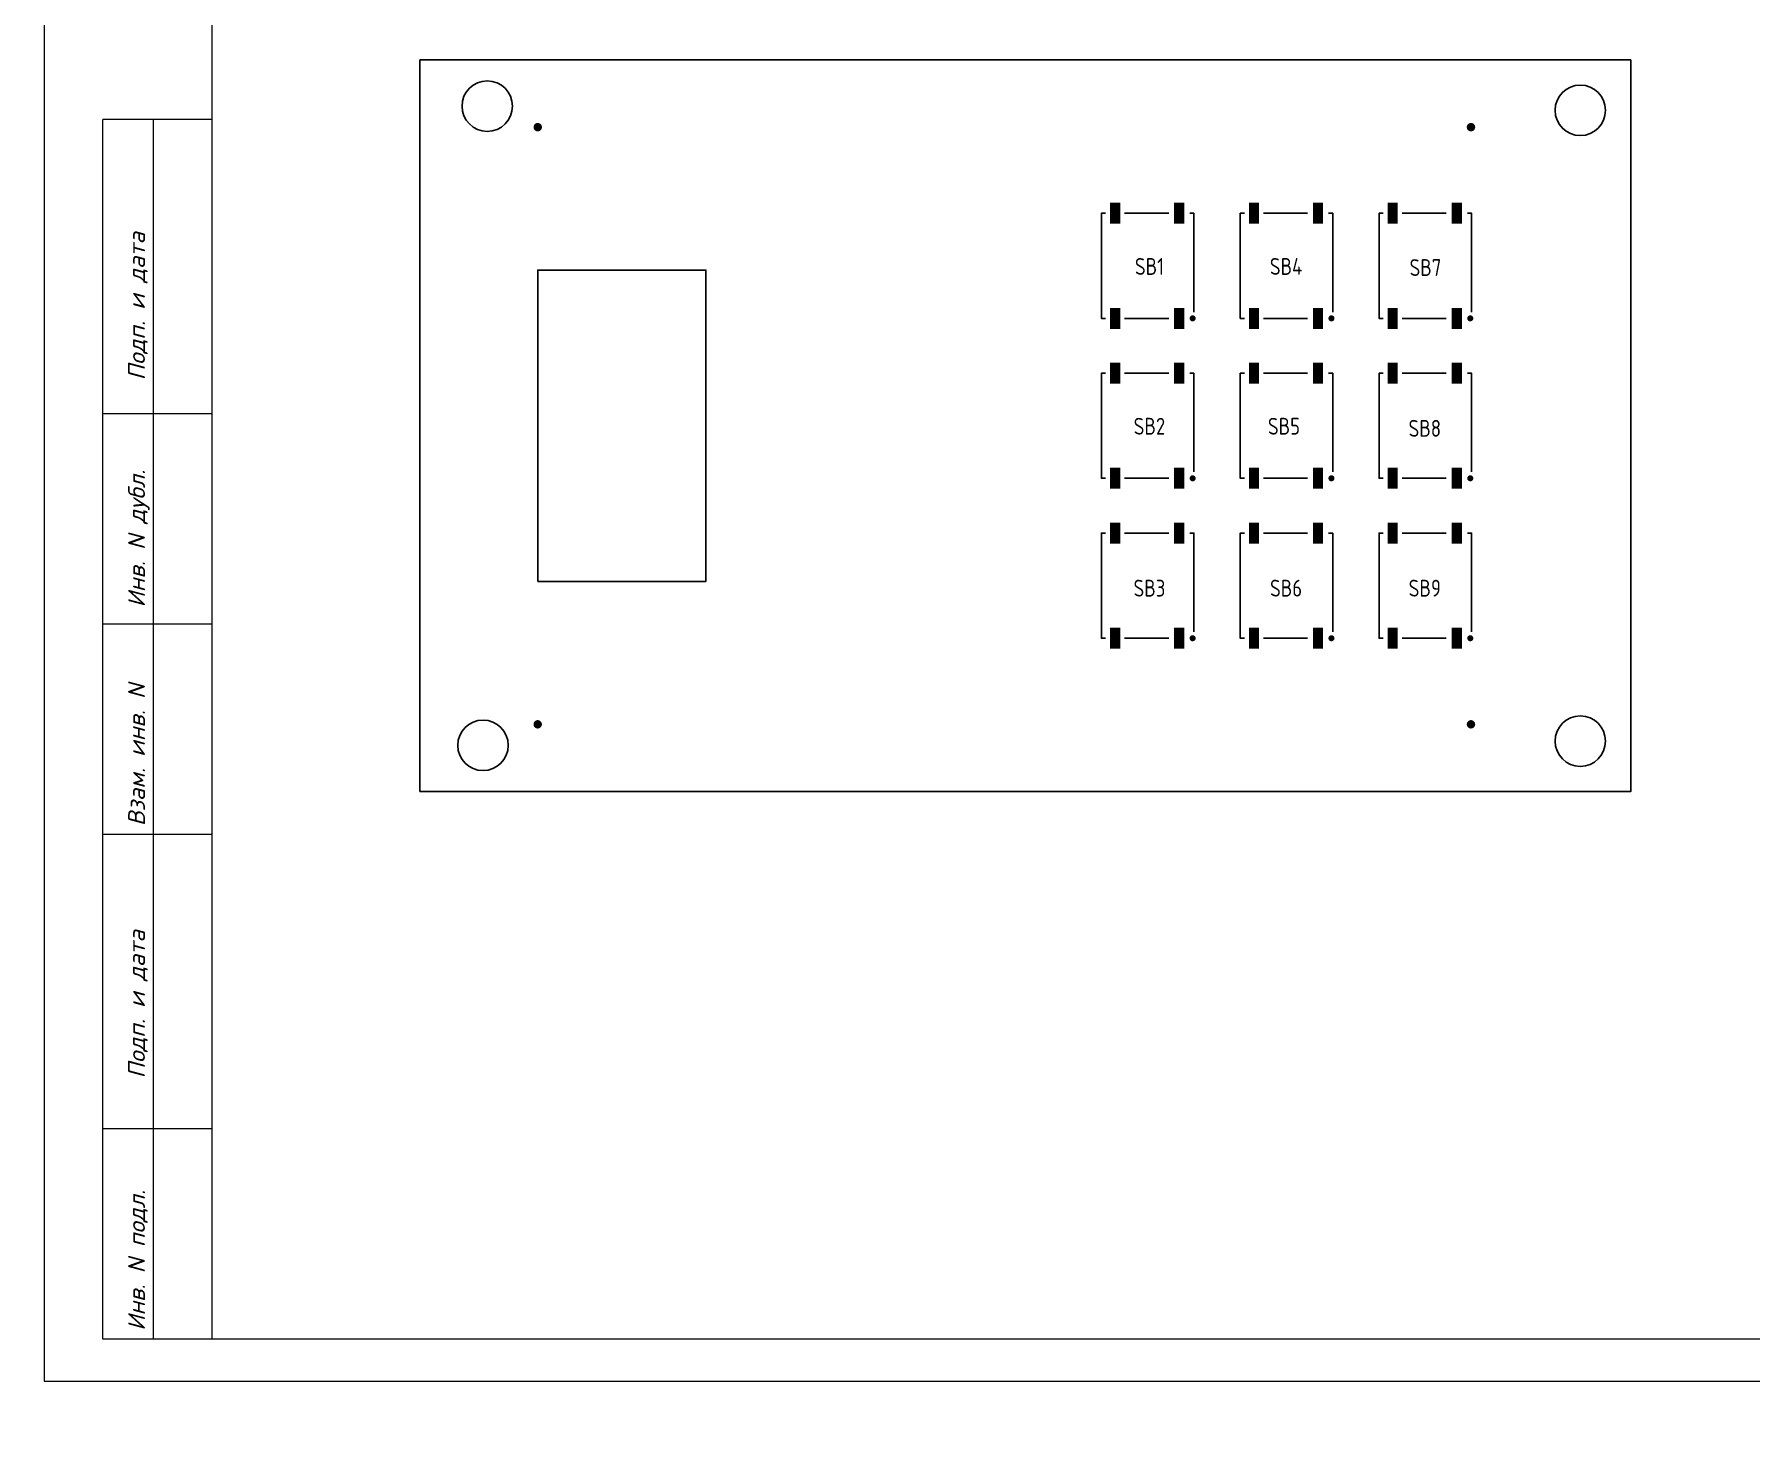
# Model space of a CAD drawing. Extents: x 24 to 880, y 1 to 306.
# Drawn here: x 24.2 to 228.4, y 1.4 to 168 of the extents above; entities that cross this region are included whole.
import ezdxf
from ezdxf.enums import TextEntityAlignment as Align

# ---------------------------------------------------------------- set-up
doc = ezdxf.new("R2010")
doc.units = 0
doc.header["$MEASUREMENT"] = 0
for name, color, linetype in [('BOARD', 7, 'Continuous'), ('BOTTOM', 7, 'Continuous'), ('TOP', 7, 'Continuous')]:
    doc.layers.add(name, color=color, linetype=linetype)
doc.layers.add('РАМКА', color=7, linetype='Continuous', lineweight=0)
doc.styles.add('ADRF1', font='romans', dxfattribs={"oblique": 15})
doc.styles.add('ГОСТ 2.304', font='CS_Gost2304.shx')

# ---------------------------------------------------------------- blocks, each defined once
blk = doc.blocks.new('РАМКА')
at = {"layer": 'РАМКА'}
for p, q in [((0, 297), (0, 0)), ((20, 5), (20, 292)), ((7, 5), (7, 150)), ((20, 150), (7, 150)), ((13, 5), (13, 150)), ((20, 115), (7, 115)), ((20, 90), (7, 90)), ((20, 65), (7, 65)), ((20, 30), (7, 30)), ((20, 5), (7, 5)), ((415, 5), (20, 5)), ((0, 0), (420, 0))]:
    blk.add_line(p, q, dxfattribs=at)
at = {"layer": 'РАМКА', "style": 'ADRF1', "oblique": 15}
for s, p in [('Подп. и дата', (12, 119)), ('Инв. N дубл.', (12, 92)), ('Взам. инв. N', (12, 66)), ('Подп. и дата', (12, 36)), ('Инв. N подл.', (12, 6))]:
    blk.add_text(s, height=2, rotation=90, dxfattribs=at).set_placement(p)

msp = doc.modelspace()

# ---------------------------------------------------------------- linework, layer by layer
at = {"layer": 'BOARD'}
for points in [[(70.1111, 78), (70.1111, 165), (214.1111, 165), (214.1111, 78)], [(84.1111, 103), (84.1111, 140), (104.1111, 140), (104.1111, 103)]]:
    msp.add_lwpolyline(points, close=True, dxfattribs=at)
at = {"layer": 'BOTTOM', "const_width": 0.2}
for points in [[(83.7141, 157, -1), (84.5141, 157, -1)], [(194.7141, 157, -1), (195.5141, 157, -1)], [(162.0111, 134.527, -1), (162.0111, 134.005, -1)], [(178.5211, 134.527, -1), (178.5211, 134.005, -1)], [(195.0311, 134.527, -1), (195.0311, 134.005, -1)], [(162.0111, 115.511, -1), (162.0111, 114.989, -1)], [(178.5211, 115.511, -1), (178.5211, 114.989, -1)], [(195.0311, 115.511, -1), (195.0311, 114.989, -1)], [(162.0111, 96.495, -1), (162.0111, 95.973, -1)], [(178.5211, 96.495, -1), (178.5211, 95.973, -1)], [(195.0311, 96.495, -1), (195.0311, 95.973, -1)], [(83.7141, 86, -1), (84.5141, 86, -1)], [(194.7141, 86, -1), (195.5141, 86, -1)]]:
    msp.add_lwpolyline(points, format="xyb", close=True, dxfattribs=at)
for points in [[(83.9141, 156.654), (83.9141, 157.346)], [(84.1141, 156.6), (84.1141, 157.4)], [(84.3141, 156.654), (84.3141, 157.346)], [(194.9141, 156.654), (194.9141, 157.346)], [(195.1141, 156.6), (195.1141, 157.4)], [(195.3141, 156.654), (195.3141, 157.346)], [(152.3141, 145.616), (152.3141, 147.916)], [(152.5141, 145.616), (152.5141, 147.916)], [(152.7141, 145.616), (152.7141, 147.916)], [(152.9141, 145.616), (152.9141, 147.916)], [(153.1141, 145.616), (153.1141, 147.916)], [(159.9141, 145.616), (159.9141, 147.916)], [(160.1141, 145.616), (160.1141, 147.916)], [(160.3141, 145.616), (160.3141, 147.916)], [(160.5141, 145.616), (160.5141, 147.916)], [(160.7141, 145.616), (160.7141, 147.916)], [(168.9141, 145.616), (168.9141, 147.916)], [(169.1141, 145.616), (169.1141, 147.916)], [(169.3141, 145.616), (169.3141, 147.916)], [(169.5141, 145.616), (169.5141, 147.916)], [(169.7141, 145.616), (169.7141, 147.916)], [(176.5141, 145.616), (176.5141, 147.916)], [(176.7141, 145.616), (176.7141, 147.916)], [(176.9141, 145.616), (176.9141, 147.916)], [(177.1141, 145.616), (177.1141, 147.916)], [(177.3141, 145.616), (177.3141, 147.916)], [(185.3141, 145.616), (185.3141, 147.916)], [(185.5141, 145.616), (185.5141, 147.916)], [(185.7141, 145.616), (185.7141, 147.916)], [(185.9141, 145.616), (185.9141, 147.916)], [(186.1141, 145.616), (186.1141, 147.916)], [(193.1141, 145.616), (193.1141, 147.916)], [(193.3141, 145.616), (193.3141, 147.916)], [(193.5141, 145.616), (193.5141, 147.916)], [(193.7141, 145.616), (193.7141, 147.916)], [(193.9141, 145.616), (193.9141, 147.916)], [(152.3141, 133.116), (152.3141, 135.416)], [(152.5141, 133.116), (152.5141, 135.416)], [(152.7141, 133.116), (152.7141, 135.416)], [(152.9141, 133.116), (152.9141, 135.416)], [(153.1141, 133.116), (153.1141, 135.416)], [(159.9141, 133.116), (159.9141, 135.416)], [(160.1141, 133.116), (160.1141, 135.416)], [(160.3141, 133.116), (160.3141, 135.416)], [(160.5141, 133.116), (160.5141, 135.416)], [(160.7141, 133.116), (160.7141, 135.416)], [(168.9141, 133.116), (168.9141, 135.416)], [(169.1141, 133.116), (169.1141, 135.416)], [(169.3141, 133.116), (169.3141, 135.416)], [(169.5141, 133.116), (169.5141, 135.416)], [(169.7141, 133.116), (169.7141, 135.416)], [(176.5141, 133.116), (176.5141, 135.416)], [(176.7141, 133.116), (176.7141, 135.416)], [(176.9141, 133.116), (176.9141, 135.416)], [(177.1141, 133.116), (177.1141, 135.416)], [(177.3141, 133.116), (177.3141, 135.416)], [(185.3141, 133.116), (185.3141, 135.416)], [(185.5141, 133.116), (185.5141, 135.416)], [(185.7141, 133.116), (185.7141, 135.416)], [(185.9141, 133.116), (185.9141, 135.416)], [(186.1141, 133.116), (186.1141, 135.416)], [(193.1141, 133.116), (193.1141, 135.416)], [(193.3141, 133.116), (193.3141, 135.416)], [(193.5141, 133.116), (193.5141, 135.416)], [(193.7141, 133.116), (193.7141, 135.416)], [(193.9141, 133.116), (193.9141, 135.416)], [(161.9141, 134.024), (161.9141, 134.508)], [(162.1141, 134.027), (162.1141, 134.505)], [(178.3141, 134.108), (178.3141, 134.424)], [(178.5141, 134.006), (178.5141, 134.526)], [(178.7141, 134.091), (178.7141, 134.441)], [(194.9141, 134.033), (194.9141, 134.499)], [(195.1141, 134.019), (195.1141, 134.513)], [(152.3141, 126.6), (152.3141, 128.9)], [(152.5141, 126.6), (152.5141, 128.9)], [(152.7141, 126.6), (152.7141, 128.9)], [(152.9141, 126.6), (152.9141, 128.9)], [(153.1141, 126.6), (153.1141, 128.9)], [(159.9141, 126.6), (159.9141, 128.9)], [(160.1141, 126.6), (160.1141, 128.9)], [(160.3141, 126.6), (160.3141, 128.9)], [(160.5141, 126.6), (160.5141, 128.9)], [(160.7141, 126.6), (160.7141, 128.9)], [(168.9141, 126.6), (168.9141, 128.9)], [(169.1141, 126.6), (169.1141, 128.9)], [(169.3141, 126.6), (169.3141, 128.9)], [(169.5141, 126.6), (169.5141, 128.9)], [(169.7141, 126.6), (169.7141, 128.9)], [(176.5141, 126.6), (176.5141, 128.9)], [(176.7141, 126.6), (176.7141, 128.9)], [(176.9141, 126.6), (176.9141, 128.9)], [(177.1141, 126.6), (177.1141, 128.9)], [(177.3141, 126.6), (177.3141, 128.9)], [(185.3141, 126.6), (185.3141, 128.9)], [(185.5141, 126.6), (185.5141, 128.9)], [(185.7141, 126.6), (185.7141, 128.9)], [(185.9141, 126.6), (185.9141, 128.9)], [(186.1141, 126.6), (186.1141, 128.9)], [(193.1141, 126.6), (193.1141, 128.9)], [(193.3141, 126.6), (193.3141, 128.9)], [(193.5141, 126.6), (193.5141, 128.9)], [(193.7141, 126.6), (193.7141, 128.9)], [(193.9141, 126.6), (193.9141, 128.9)], [(152.3141, 114.1), (152.3141, 116.4)], [(152.5141, 114.1), (152.5141, 116.4)], [(152.7141, 114.1), (152.7141, 116.4)], [(152.9141, 114.1), (152.9141, 116.4)], [(153.1141, 114.1), (153.1141, 116.4)], [(159.9141, 114.1), (159.9141, 116.4)], [(160.1141, 114.1), (160.1141, 116.4)], [(160.3141, 114.1), (160.3141, 116.4)], [(160.5141, 114.1), (160.5141, 116.4)], [(160.7141, 114.1), (160.7141, 116.4)], [(168.9141, 114.1), (168.9141, 116.4)], [(169.1141, 114.1), (169.1141, 116.4)], [(169.3141, 114.1), (169.3141, 116.4)], [(169.5141, 114.1), (169.5141, 116.4)], [(169.7141, 114.1), (169.7141, 116.4)], [(176.5141, 114.1), (176.5141, 116.4)], [(176.7141, 114.1), (176.7141, 116.4)], [(176.9141, 114.1), (176.9141, 116.4)], [(177.1141, 114.1), (177.1141, 116.4)], [(177.3141, 114.1), (177.3141, 116.4)], [(185.3141, 114.1), (185.3141, 116.4)], [(185.5141, 114.1), (185.5141, 116.4)], [(185.7141, 114.1), (185.7141, 116.4)], [(185.9141, 114.1), (185.9141, 116.4)], [(186.1141, 114.1), (186.1141, 116.4)], [(193.1141, 114.1), (193.1141, 116.4)], [(193.3141, 114.1), (193.3141, 116.4)], [(193.5141, 114.1), (193.5141, 116.4)], [(193.7141, 114.1), (193.7141, 116.4)], [(193.9141, 114.1), (193.9141, 116.4)], [(161.9141, 115.008), (161.9141, 115.492)], [(162.1141, 115.011), (162.1141, 115.489)], [(178.3141, 115.092), (178.3141, 115.408)], [(178.5141, 114.99), (178.5141, 115.51)], [(178.7141, 115.075), (178.7141, 115.425)], [(194.9141, 115.017), (194.9141, 115.483)], [(195.1141, 115.003), (195.1141, 115.497)], [(152.3141, 107.584), (152.3141, 109.884)], [(152.5141, 107.584), (152.5141, 109.884)], [(152.7141, 107.584), (152.7141, 109.884)], [(152.9141, 107.584), (152.9141, 109.884)], [(153.1141, 107.584), (153.1141, 109.884)], [(159.9141, 107.584), (159.9141, 109.884)], [(160.1141, 107.584), (160.1141, 109.884)], [(160.3141, 107.584), (160.3141, 109.884)], [(160.5141, 107.584), (160.5141, 109.884)], [(160.7141, 107.584), (160.7141, 109.884)], [(168.9141, 107.584), (168.9141, 109.884)], [(169.1141, 107.584), (169.1141, 109.884)], [(169.3141, 107.584), (169.3141, 109.884)], [(169.5141, 107.584), (169.5141, 109.884)], [(169.7141, 107.584), (169.7141, 109.884)], [(176.5141, 107.584), (176.5141, 109.884)], [(176.7141, 107.584), (176.7141, 109.884)], [(176.9141, 107.584), (176.9141, 109.884)], [(177.1141, 107.584), (177.1141, 109.884)], [(177.3141, 107.584), (177.3141, 109.884)], [(185.3141, 107.584), (185.3141, 109.884)], [(185.5141, 107.584), (185.5141, 109.884)], [(185.7141, 107.584), (185.7141, 109.884)], [(185.9141, 107.584), (185.9141, 109.884)], [(186.1141, 107.584), (186.1141, 109.884)], [(193.1141, 107.584), (193.1141, 109.884)], [(193.3141, 107.584), (193.3141, 109.884)], [(193.5141, 107.584), (193.5141, 109.884)], [(193.7141, 107.584), (193.7141, 109.884)], [(193.9141, 107.584), (193.9141, 109.884)], [(152.3141, 95.084), (152.3141, 97.384)], [(152.5141, 95.084), (152.5141, 97.384)], [(152.7141, 95.084), (152.7141, 97.384)], [(152.9141, 95.084), (152.9141, 97.384)], [(153.1141, 95.084), (153.1141, 97.384)], [(159.9141, 95.084), (159.9141, 97.384)], [(160.1141, 95.084), (160.1141, 97.384)], [(160.3141, 95.084), (160.3141, 97.384)], [(160.5141, 95.084), (160.5141, 97.384)], [(160.7141, 95.084), (160.7141, 97.384)], [(161.9141, 95.992), (161.9141, 96.476)], [(162.1141, 95.995), (162.1141, 96.473)], [(168.9141, 95.084), (168.9141, 97.384)], [(169.1141, 95.084), (169.1141, 97.384)], [(169.3141, 95.084), (169.3141, 97.384)], [(169.5141, 95.084), (169.5141, 97.384)], [(169.7141, 95.084), (169.7141, 97.384)], [(176.5141, 95.084), (176.5141, 97.384)], [(176.7141, 95.084), (176.7141, 97.384)], [(176.9141, 95.084), (176.9141, 97.384)], [(177.1141, 95.084), (177.1141, 97.384)], [(177.3141, 95.084), (177.3141, 97.384)], [(178.3141, 96.076), (178.3141, 96.392)], [(178.5141, 95.974), (178.5141, 96.494)], [(178.7141, 96.059), (178.7141, 96.409)], [(185.3141, 95.084), (185.3141, 97.384)], [(185.5141, 95.084), (185.5141, 97.384)], [(185.7141, 95.084), (185.7141, 97.384)], [(185.9141, 95.084), (185.9141, 97.384)], [(186.1141, 95.084), (186.1141, 97.384)], [(193.1141, 95.084), (193.1141, 97.384)], [(193.3141, 95.084), (193.3141, 97.384)], [(193.5141, 95.084), (193.5141, 97.384)], [(193.7141, 95.084), (193.7141, 97.384)], [(193.9141, 95.084), (193.9141, 97.384)], [(194.9141, 96.001), (194.9141, 96.467)], [(195.1141, 95.987), (195.1141, 96.481)], [(83.9141, 85.654), (83.9141, 86.346)], [(84.1141, 85.6), (84.1141, 86.4)], [(84.3141, 85.654), (84.3141, 86.346)], [(194.9141, 85.654), (194.9141, 86.346)], [(195.1141, 85.6), (195.1141, 86.4)], [(195.3141, 85.654), (195.3141, 86.346)]]:
    msp.add_lwpolyline(points, dxfattribs=at)
for points in [[(152.2911, 145.616), (153.2911, 145.616), (153.2911, 147.916), (152.2911, 147.916)], [(159.9111, 145.616), (160.9111, 145.616), (160.9111, 147.916), (159.9111, 147.916)], [(168.8011, 145.616), (169.8011, 145.616), (169.8011, 147.916), (168.8011, 147.916)], [(176.4211, 145.616), (177.4211, 145.616), (177.4211, 147.916), (176.4211, 147.916)], [(185.3111, 145.616), (186.3111, 145.616), (186.3111, 147.916), (185.3111, 147.916)], [(192.9311, 145.616), (193.9311, 145.616), (193.9311, 147.916), (192.9311, 147.916)], [(152.2911, 133.116), (153.2911, 133.116), (153.2911, 135.416), (152.2911, 135.416)], [(159.9111, 133.116), (160.9111, 133.116), (160.9111, 135.416), (159.9111, 135.416)], [(168.8011, 133.116), (169.8011, 133.116), (169.8011, 135.416), (168.8011, 135.416)], [(176.4211, 133.116), (177.4211, 133.116), (177.4211, 135.416), (176.4211, 135.416)], [(185.3111, 133.116), (186.3111, 133.116), (186.3111, 135.416), (185.3111, 135.416)], [(192.9311, 133.116), (193.9311, 133.116), (193.9311, 135.416), (192.9311, 135.416)], [(152.2911, 126.6), (153.2911, 126.6), (153.2911, 128.9), (152.2911, 128.9)], [(159.9111, 126.6), (160.9111, 126.6), (160.9111, 128.9), (159.9111, 128.9)], [(168.8011, 126.6), (169.8011, 126.6), (169.8011, 128.9), (168.8011, 128.9)], [(176.4211, 126.6), (177.4211, 126.6), (177.4211, 128.9), (176.4211, 128.9)], [(185.3111, 126.6), (186.3111, 126.6), (186.3111, 128.9), (185.3111, 128.9)], [(192.9311, 126.6), (193.9311, 126.6), (193.9311, 128.9), (192.9311, 128.9)], [(152.2911, 114.1), (153.2911, 114.1), (153.2911, 116.4), (152.2911, 116.4)], [(159.9111, 114.1), (160.9111, 114.1), (160.9111, 116.4), (159.9111, 116.4)], [(168.8011, 114.1), (169.8011, 114.1), (169.8011, 116.4), (168.8011, 116.4)], [(176.4211, 114.1), (177.4211, 114.1), (177.4211, 116.4), (176.4211, 116.4)], [(185.3111, 114.1), (186.3111, 114.1), (186.3111, 116.4), (185.3111, 116.4)], [(192.9311, 114.1), (193.9311, 114.1), (193.9311, 116.4), (192.9311, 116.4)], [(152.2911, 107.584), (153.2911, 107.584), (153.2911, 109.884), (152.2911, 109.884)], [(159.9111, 107.584), (160.9111, 107.584), (160.9111, 109.884), (159.9111, 109.884)], [(168.8011, 107.584), (169.8011, 107.584), (169.8011, 109.884), (168.8011, 109.884)], [(176.4211, 107.584), (177.4211, 107.584), (177.4211, 109.884), (176.4211, 109.884)], [(185.3111, 107.584), (186.3111, 107.584), (186.3111, 109.884), (185.3111, 109.884)], [(192.9311, 107.584), (193.9311, 107.584), (193.9311, 109.884), (192.9311, 109.884)], [(152.2911, 95.084), (153.2911, 95.084), (153.2911, 97.384), (152.2911, 97.384)], [(159.9111, 95.084), (160.9111, 95.084), (160.9111, 97.384), (159.9111, 97.384)], [(168.8011, 95.084), (169.8011, 95.084), (169.8011, 97.384), (168.8011, 97.384)], [(176.4211, 95.084), (177.4211, 95.084), (177.4211, 97.384), (176.4211, 97.384)], [(185.3111, 95.084), (186.3111, 95.084), (186.3111, 97.384), (185.3111, 97.384)], [(192.9311, 95.084), (193.9311, 95.084), (193.9311, 97.384), (192.9311, 97.384)]]:
    msp.add_lwpolyline(points, close=True, dxfattribs=at)
at = {"layer": 'BOTTOM'}
for points in [[(151.6611, 134.266), (151.1611, 134.266), (151.1611, 146.766), (151.6611, 146.766)], [(159.1611, 146.766), (153.9111, 146.766)], [(162.1611, 135.016), (162.1611, 146.766), (161.6611, 146.766)], [(168.1711, 134.266), (167.6711, 134.266), (167.6711, 146.766), (168.1711, 146.766)], [(175.6711, 146.766), (170.4211, 146.766)], [(178.6711, 135.016), (178.6711, 146.766), (178.1711, 146.766)], [(184.6811, 134.266), (184.1811, 134.266), (184.1811, 146.766), (184.6811, 146.766)], [(192.1811, 146.766), (186.9311, 146.766)], [(195.1811, 135.016), (195.1811, 146.766), (194.6811, 146.766)], [(159.1611, 134.266), (153.9111, 134.266)], [(175.6711, 134.266), (170.4211, 134.266)], [(192.1811, 134.266), (186.9311, 134.266)], [(151.6611, 115.25), (151.1611, 115.25), (151.1611, 127.75), (151.6611, 127.75)], [(159.1611, 127.75), (153.9111, 127.75)], [(162.1611, 116), (162.1611, 127.75), (161.6611, 127.75)], [(168.1711, 115.25), (167.6711, 115.25), (167.6711, 127.75), (168.1711, 127.75)], [(175.6711, 127.75), (170.4211, 127.75)], [(178.6711, 116), (178.6711, 127.75), (178.1711, 127.75)], [(184.6811, 115.25), (184.1811, 115.25), (184.1811, 127.75), (184.6811, 127.75)], [(192.1811, 127.75), (186.9311, 127.75)], [(195.1811, 116), (195.1811, 127.75), (194.6811, 127.75)], [(159.1611, 115.25), (153.9111, 115.25)], [(175.6711, 115.25), (170.4211, 115.25)], [(192.1811, 115.25), (186.9311, 115.25)], [(151.6611, 96.234), (151.1611, 96.234), (151.1611, 108.734), (151.6611, 108.734)], [(159.1611, 108.734), (153.9111, 108.734)], [(162.1611, 96.984), (162.1611, 108.734), (161.6611, 108.734)], [(168.1711, 96.234), (167.6711, 96.234), (167.6711, 108.734), (168.1711, 108.734)], [(175.6711, 108.734), (170.4211, 108.734)], [(178.6711, 96.984), (178.6711, 108.734), (178.1711, 108.734)], [(184.6811, 96.234), (184.1811, 96.234), (184.1811, 108.734), (184.6811, 108.734)], [(192.1811, 108.734), (186.9311, 108.734)], [(195.1811, 96.984), (195.1811, 108.734), (194.6811, 108.734)], [(159.1611, 96.234), (153.9111, 96.234)], [(175.6711, 96.234), (170.4211, 96.234)], [(192.1811, 96.234), (186.9311, 96.234)]]:
    msp.add_lwpolyline(points, dxfattribs=at)
at = {"layer": 'TOP', "linetype": 'Continuous'}
for centre in [(78.1111, 159.5), (208.1111, 159), (77.6111, 83.5), (208.1111, 84)]:
    msp.add_circle(centre, 3, dxfattribs=at)

# ---------------------------------------------------------------- block references
at = {"layer": 'РАМКА'}
msp.add_blockref('РАМКА', (25.4035, 7.8965), dxfattribs=at)

# ---------------------------------------------------------------- texts
at = {"layer": 'BOTTOM', "style": 'ГОСТ 2.304'}
for s, p in [('SB1', (156.8719, 139.4399)), ('SB4', (173.1219, 139.4399)), ('SB7', (189.6966, 139.3055)), ('SB2', (156.8719, 120.4399)), ('SB5', (172.8719, 120.4399)), ('SB8', (189.6219, 120.1899)), ('SB3', (156.8719, 101.1899)), ('SB6', (173.1219, 101.1899)), ('SB9', (189.6219, 101.1899))]:
    msp.add_text(s, height=2, dxfattribs=at).set_placement(p, align=Align.CENTER)
at = {"layer": 'TOP', "lineweight": 20, "style": 'ГОСТ 2.304'}
msp.add_text('R61', height=0.048, rotation=180, dxfattribs=at).set_placement((24.3171, 1.475))

doc.saveas('drawing.dxf')
